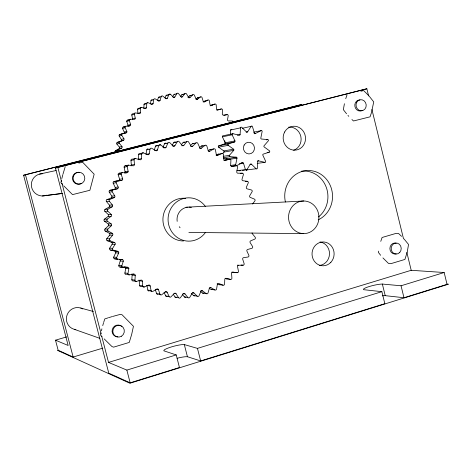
<?xml version="1.0" encoding="UTF-8"?>
<svg xmlns="http://www.w3.org/2000/svg" width="472" height="472" viewBox="0 0 472 472"><rect width="100%" height="100%" fill="white"/><g stroke="black" fill="none" stroke-linecap="round" stroke-linejoin="round"><path stroke-width="0.71" d="M138.19 159.778A1.221 1.186 76.9 0 0 138.331 159.265L138.556 154.598A1.221 1.18 76.3 0 1 140.172 153.547L143.358 152.869L147.612 154.668A1.233 1.186 76.7 0 0 149.217 153.766L150.013 149.14A1.233 1.186 76.3 0 1 151.754 148.308L155.742 150.639A1.227 1.186 76.7 0 0 157.447 149.954L158.793 145.488A1.227 1.18 76.4 0 1 160.616 144.892L164.285 147.712A1.227 1.18 76.8 0 0 166.055 147.258L167.92 143.028A1.227 1.174 76.6 0 1 169.802 142.674L173.094 145.936A1.227 1.174 77.2 0 0 174.9 145.718L177.26 141.783A1.221 1.168 77.1 0 1 179.159 141.677L182.033 145.329A1.221 1.168 77.6 0 0 183.844 145.352L186.652 141.765A1.221 1.168 77.6 0 1 188.546 141.913L190.953 145.895A1.221 1.162 78.2 0 0 192.747 146.149L195.957 142.975A1.215 1.162 78.3 0 1 197.815 143.364L199.721 147.612A1.215 1.156 78.9 0 0 201.467 148.096L205.025 145.382A1.215 1.156 79 0 1 206.819 146.007L208.199 150.45A1.215 1.156 79.6 0 0 209.869 151.152L213.716 148.934A1.215 1.15 79.8 0 1 215.421 149.789L216.259 154.356A1.209 1.15 80.4 0 0 217.828 155.27L221.905 153.577A1.209 1.145 80.7 0 1 223.492 154.645L223.781 159.265A1.209 1.145 81.3 0 0 225.227 160.374L229.463 159.235A1.209 1.145 81.6 0 1 230.908 160.492L230.649 165.1A1.209 1.145 82.2 0 0 231.947 166.386L236.283 165.808A1.204 1.139 82.5 0 1 237.563 167.241L236.761 171.767A1.204 1.139 83.1 0 0 237.9 173.206L242.266 173.2A1.204 1.139 83.5 0 1 243.363 174.787L242.03 179.159A1.204 1.139 84.1 0 0 242.992 180.735L247.316 181.295A1.204 1.133 84.5 0 1 248.219 183.006L246.384 187.16A1.204 1.133 85.1 0 0 247.145 188.847L251.369 189.968A1.204 1.133 85.5 0 1 252.066 191.779L249.753 195.656A1.204 1.133 86.1 0 0 250.307 197.42L254.367 199.084A1.204 1.133 86.6 0 1 254.845 200.972L252.479 204.004M143.824 108.483L144.019 104.524A1.038 0.997 69.4 0 1 145.234 103.598M131.069 165.92A1.227 1.186 77.4 0 0 131.316 165.076L130.974 160.397A1.227 1.186 76.7 0 1 132.449 159.147L135.57 158.515L140.013 159.748A1.233 1.192 77 0 0 141.506 158.639L141.73 153.931A1.233 1.192 76.4 0 1 143.358 152.869M141.535 107.392A1.05 1.009 69.5 0 0 140.272 108.454L140.567 112.454L137.877 113.339L137.588 109.368A1.044 1.003 69.4 0 1 138.839 108.318L141.535 107.392L145.299 108.483A1.05 1.009 69.8 0 0 146.556 107.557L146.751 103.569A1.05 1.003 69.6 0 1 148.131 102.689L151.73 104.259A1.05 1.003 70 0 0 153.093 103.51L153.766 99.598A1.05 1.003 69.8 0 1 155.241 98.908L158.627 100.919A1.044 1.003 70.2 0 0 160.067 100.359L161.206 96.589A1.044 0.997 70.1 0 1 162.757 96.099L165.867 98.53A1.044 0.997 70.6 0 0 167.365 98.158L168.952 94.589A1.044 0.997 70.6 0 1 170.545 94.311L173.348 97.108A1.044 0.991 71.1 0 0 174.876 96.943L176.882 93.621A1.044 0.991 71.1 0 1 178.493 93.556L180.935 96.683A1.038 0.991 71.6 0 0 182.475 96.719L184.859 93.704A1.038 0.985 71.7 0 1 186.47 93.845L188.517 97.25A1.038 0.985 72.3 0 0 190.039 97.48L192.765 94.819A1.038 0.985 72.4 0 1 194.346 95.173L195.968 98.795A1.038 0.985 73 0 0 197.455 99.22L200.482 96.949A1.032 0.979 73.2 0 1 202.004 97.503L203.184 101.285A1.032 0.979 73.7 0 0 204.606 101.905L207.881 100.058A1.032 0.979 74 0 1 209.326 100.801L210.046 104.69A1.032 0.979 74.5 0 0 211.379 105.486L214.848 104.088A1.032 0.973 74.8 0 1 216.2 105.008L216.447 108.938A1.032 0.973 75.3 0 0 217.68 109.899M252.072 232.908A1.204 1.133 -89.8 0 0 252.343 233.728L255.157 237.227A1.204 1.133 -89.2 0 1 254.715 239.121L250.685 240.844A1.204 1.133 -88.7 0 0 250.154 242.62L252.538 246.467A1.204 1.133 -88.2 0 1 251.877 248.29L247.67 249.47A1.204 1.139 -87.7 0 0 246.933 251.169L248.844 255.305A1.204 1.139 -87.1 0 1 247.971 257.033L243.646 257.653A1.204 1.139 -86.7 0 0 242.714 259.246L244.124 263.606A1.204 1.139 -86.1 0 1 243.05 265.211L238.684 265.264A1.209 1.139 -85.7 0 0 237.569 266.721L238.448 271.247A1.209 1.145 -85.1 0 1 237.192 272.698L232.843 272.179A1.209 1.145 -84.8 0 0 231.563 273.489L231.899 278.102A1.209 1.145 -84.2 0 1 230.478 279.389L226.212 278.297A1.209 1.15 -83.8 0 0 224.784 279.43L224.572 284.073A1.215 1.15 -83.2 0 1 223.002 285.165L218.896 283.519A1.215 1.15 -83 0 0 217.338 284.463L216.571 289.053A1.215 1.156 -82.3 0 1 214.878 289.932L210.99 287.761A1.215 1.156 -82.1 0 0 209.332 288.492L208.016 292.964A1.221 1.156 -81.5 0 1 206.229 293.619L202.624 290.941A1.221 1.162 -81.3 0 0 200.883 291.454L199.042 295.738A1.221 1.162 -80.7 0 1 197.19 296.156L193.921 293.018A1.221 1.168 -80.6 0 0 192.133 293.301L189.785 297.325A1.227 1.168 -80.1 0 1 187.891 297.496L185.018 293.944A1.227 1.168 -80 0 0 183.201 293.985L180.387 297.69A1.227 1.174 -79.5 0 1 178.481 297.614L176.056 293.696A1.227 1.174 -79.5 0 0 174.245 293.501L170.994 296.817A1.227 1.18 -79 0 1 169.106 296.493L167.171 292.268A1.233 1.18 -79.1 0 0 165.395 291.838L161.76 294.723A1.233 1.186 -78.6 0 1 159.919 294.15L158.509 289.69A1.233 1.186 -78.9 0 0 156.792 289.023L152.834 291.419A1.233 1.186 -78.5 0 1 151.075 290.604L150.208 285.979A1.233 1.192 -78.9 0 0 148.586 285.094L144.355 286.958A1.239 1.192 -78.5 0 1 142.709 285.92L142.414 281.2A1.239 1.198 -79 0 0 140.904 280.108L136.473 281.406L133.34 280.928A1.227 1.186 -78.6 0 1 131.841 279.69L132.119 274.993A1.227 1.192 -79.3 0 0 131.741 274.025M136.473 281.406A1.239 1.198 -78.8 0 1 134.963 280.156L135.246 275.418A1.239 1.198 -79.5 0 0 133.877 274.132L132.632 273.966M230.365 134.42L230.637 130.036A0.767 0.72 78.2 0 1 231.846 129.546M223.203 156.35L229.422 155.323L233.717 150.379A0.785 0.737 80.5 0 0 233.581 149.205L223.828 150.934L218.595 147.158A0.767 0.726 79.6 0 1 218.778 145.801L224.76 143.883A0.767 0.726 79.4 0 0 225.191 142.827L222.412 136.839A0.767 0.726 78.6 0 1 223.215 135.771L232.95 133.694L239.21 135.252A0.785 0.737 79 0 0 240.1 134.555L240.519 127.835A0.779 0.737 78.4 0 1 241.747 127.34L246.484 131.965A0.779 0.732 79 0 0 247.593 131.847L251.122 126.337A0.779 0.732 78.7 0 1 252.431 126.561L254.396 133.004A0.779 0.732 79.4 0 0 255.417 133.487L261.093 130.65A0.779 0.732 79.5 0 1 262.131 131.535L260.815 138.066A0.779 0.732 80.2 0 0 261.488 139.016L267.789 139.594A0.779 0.726 80.5 0 1 268.279 140.898L264.06 145.789A0.779 0.732 81 0 0 264.196 146.957L269.441 150.78A0.779 0.726 81.7 0 1 269.264 152.161L263.264 154.12A0.779 0.732 81.9 0 0 262.833 155.194L265.63 161.259A0.779 0.732 82.6 0 1 264.822 162.344L257.228 163.4M378.603 251.133L378.426 252.473L380.644 255.287M150.426 103.81L150.981 100.577A1.038 0.997 69.6 0 1 152.303 99.822M148.149 148.892A1.221 1.174 76.1 0 0 146.768 149.854L145.984 154.433L149.217 153.766M126.242 274.427A1.227 1.192 -79.2 0 1 124.903 272.993L125.753 268.361A1.227 1.192 -80 0 0 124.567 266.916L119.988 267.028A1.233 1.198 -80.1 0 1 118.832 265.429L120.242 260.933A1.233 1.198 -81.1 0 0 119.239 259.346L122.254 259.63A1.239 1.204 -81.3 0 1 123.269 261.234L121.847 265.771A1.245 1.204 -80.3 0 0 123.009 267.382L127.629 267.27A1.239 1.204 -80.2 0 1 128.826 268.727L127.971 273.4A1.239 1.204 -79.4 0 0 129.316 274.846L133.877 274.132M100.973 332.878L100.53 335.085L101.934 336.577M264.822 162.344L258.638 160.846A0.779 0.732 82.5 0 0 257.753 161.536L257.34 168.244A0.779 0.732 83.1 0 1 256.119 168.752L251.399 164.173A0.779 0.732 82.6 0 0 250.296 164.297L246.762 169.849A0.779 0.737 83 0 1 245.446 169.637L243.481 163.194A0.779 0.737 82.3 0 0 242.549 162.675L236.714 165.613A0.785 0.737 82.3 0 1 235.664 164.734L236.997 158.144A0.785 0.737 81.5 0 0 236.325 157.188L229.923 156.639L223.704 157.648M61.378 180.54L60.912 182.676L62.357 184.292M344.412 103.728L343.345 109.657L346.548 113.776M101.415 330.825L101.893 328.866M61.844 178.54L62.823 174.675M102.737 325.627L103.468 323.049M63.012 174.032L65.248 166.592M154.332 150.025L155.477 146.231A1.215 1.174 76.2 0 1 157.288 145.641M157.43 100.707L158.374 97.592A1.038 0.991 70 0 1 159.778 97.02M103.675 322.382L104.784 318.93L107.999 317.88M345.74 98.677L347.067 94.73M380.757 241.357L382.09 237.487L395.713 233.487L398.574 233.51L401.56 236.36M162.946 147.388L164.533 143.789A1.215 1.168 76.5 0 1 166.091 143.222M165.017 97.969L166.067 95.604A1.038 0.985 70.5 0 1 167.389 95.137M122.254 259.63L114.678 258.851A1.233 1.198 -81.4 0 1 113.722 257.116L115.675 252.827A1.233 1.198 -82.6 0 0 114.873 251.116L110.401 250.03A1.233 1.204 -83.1 0 1 109.669 248.183L112.13 244.177A1.233 1.204 -84.5 0 0 111.545 242.372L107.238 240.714A1.233 1.204 -85.3 0 1 106.737 238.779L109.669 235.127A1.233 1.204 -86.7 0 0 109.309 233.256L105.244 231.044A1.233 1.204 -87.8 0 1 104.985 229.062L108.336 225.817L111.262 225.793A1.245 1.215 -89.3 0 0 111.132 223.875L107.333 221.126L104.442 221.191A1.233 1.204 89.5 0 1 104.43 219.185L108.153 216.412L111.079 216.3A1.245 1.215 88.1 0 0 111.18 214.382L107.752 211.155L104.861 211.314A1.233 1.204 86.7 0 1 105.091 209.326L109.126 207.06L112.053 206.866A1.245 1.209 85.6 0 0 112.389 204.978L109.386 201.332A1.245 1.215 84.2 0 1 109.864 199.379L114.177 197.644A1.239 1.209 83.3 0 0 114.743 195.815L112.206 191.815A1.245 1.209 81.9 0 1 112.914 189.939L117.404 188.782A1.239 1.209 81.3 0 0 118.189 187.048L116.165 182.758A1.239 1.209 80 0 1 117.097 180.994L121.682 180.434A1.239 1.204 79.7 0 0 122.673 178.823L121.186 174.31A1.239 1.204 78.6 0 1 122.331 172.687L126.944 172.734A1.239 1.204 78.4 0 0 128.118 171.265L127.198 166.61A1.239 1.198 77.5 0 1 128.52 165.153L133.086 165.802A1.239 1.198 77.5 0 0 134.431 164.504L134.083 159.784A1.239 1.198 76.8 0 1 135.57 158.515M114.678 258.851L117.652 259.134A1.245 1.209 -81.6 0 1 116.696 257.376L118.661 253.051A1.245 1.209 -82.8 0 0 117.852 251.328L113.345 250.231L110.401 250.03M172.127 145.341L173.796 142.55L177.26 141.783M172.61 96.843L173.938 94.642A1.032 0.985 71 0 1 174.87 94.188M113.345 250.231A1.245 1.209 -83.3 0 1 112.607 248.36L115.085 244.325A1.245 1.209 -84.6 0 0 114.495 242.502L110.153 240.826L107.238 240.714M181.525 144.568L183.112 142.538L186.652 141.765M180.286 96.713L181.862 94.719L184.859 93.704M106.737 238.779L109.651 238.873L112.607 235.186A1.245 1.215 -86.8 0 0 112.242 233.304L108.141 231.068L105.244 231.044M222.56 153.701L223.964 152.084L233.717 150.379M190.523 145.529L192.34 143.73L195.957 142.975M187.909 97.592L189.714 95.828L192.765 94.819M104.985 229.062L107.876 229.067L111.262 225.793M199.32 147.653L201.337 146.113L205.025 145.382M195.874 99.067L197.379 97.94L200.482 96.949M104.43 219.185L107.321 219.102L111.079 216.3M208.052 150.733L209.963 149.636L213.716 148.934M203.102 101.94L207.881 100.058M105.091 209.326L107.982 209.155L112.053 206.866M115.369 152.126A1.044 1.015 73.4 0 1 115.675 150.568L119.091 148.692L121.646 148.078A1.056 1.021 73.2 0 0 121.935 146.479L119.392 143.364A1.056 1.021 72.3 0 1 119.794 141.712L123.44 140.296A1.056 1.021 72 0 0 123.918 138.756L121.776 135.34A1.056 1.021 71.2 0 1 122.372 133.759L126.166 132.833A1.056 1.021 71.1 0 0 126.832 131.369L125.115 127.717A1.056 1.015 70.5 0 1 125.906 126.236L129.788 125.812A1.05 1.015 70.5 0 0 130.62 124.455L129.363 120.62A1.05 1.015 69.9 0 1 130.331 119.257L134.231 119.345A1.05 1.015 70.1 0 0 135.228 118.118L134.449 114.165A1.05 1.015 69.6 0 1 135.57 112.944L139.435 113.54A1.05 1.009 69.9 0 0 140.567 112.454M115.675 150.568L118.206 149.966L121.646 148.078M216.064 155.076L218.082 154.238L221.905 153.577M210.5 105.48L214.848 104.088M109.126 207.06A1.233 1.204 85.6 0 0 109.463 205.184L106.477 201.579A1.233 1.204 84.1 0 1 106.949 199.638L111.227 197.921L114.177 197.644M119.091 148.692A1.044 1.015 73 0 0 119.375 147.111L116.85 144.019A1.044 1.015 72.1 0 1 117.251 142.379L123.44 140.296M158.374 97.592L161.206 96.589M150.981 100.577L153.766 99.598M166.067 95.604L168.952 94.589M169.389 94.713L170.545 94.311M145.388 103.651L147.441 102.931M144.019 104.524L146.751 103.569M173.938 94.642L176.882 93.621M158.374 100.943L160.067 100.359M165.642 98.754L167.365 98.158M151.01 104.224L153.093 103.51M137.588 109.368L140.272 108.454M173.118 97.539L174.876 96.943M144.509 108.253L146.556 107.557M181.283 97.114L182.475 96.719M134.904 113.168L132.915 113.829A1.044 1.003 69.5 0 0 131.8 115.038L132.573 118.962A1.044 1.009 69.9 0 1 132.455 119.693M131.8 115.038L134.449 114.165M188.824 97.875L190.039 97.48M218.778 145.801L228.424 143.948L234.531 141.989A0.785 0.737 79.5 0 0 234.968 140.91L232.13 134.785A0.785 0.737 78.7 0 1 232.95 133.694M127.812 126.254A1.044 1.009 70.3 0 0 128 125.251L126.756 121.446A1.044 1.009 69.8 0 1 127.711 120.094L130.331 119.257M132.573 118.962L135.228 118.118M126.756 121.446L129.363 120.62M196.222 99.61L197.455 99.22M368.602 95.916L366.856 88.765L55.436 168.032L108.778 373.169L130.166 382.845L179.46 367.529L176.227 354.92L163.884 350.832A11.145 1.764 -14.7 0 1 171.489 346.896A11.145 1.764 -14.7 0 1 184.322 344.584L197.455 348.389L381.877 291.672L384.833 303.691L200.659 360.938L187.431 356.732A11.139 1.864 -14.7 0 0 177.112 358.272M382.314 295.844A10.644 1.681 -13.2 0 1 385.217 295.655L403.979 297.738L447.043 284.35L444.17 272.515L411.206 270.297L108.536 362.413L101.692 336.093M108.536 362.413L126.862 370.101L176.227 354.92M381.877 291.672L363.853 289.714A10.649 1.587 -13.3 0 1 369.334 286.504A10.649 1.587 -13.3 0 1 382.367 284.055L401.047 285.778L444.17 272.515M128 125.251L130.62 124.455M108.625 317.68L112.312 316.553M120.867 140.969A1.044 1.015 71.9 0 0 121.345 139.441L119.215 136.054A1.044 1.015 71.1 0 1 119.811 134.485L123.581 133.564A1.044 1.009 71 0 0 124.236 132.113L122.537 128.49A1.044 1.009 70.3 0 1 123.322 127.021L125.906 126.236M128.478 126.207L129.788 125.812M446.937 284.079L448.4 284.203L129.883 383.234L57.614 350.419L58.15 350.259L73.148 357.044L102.79 348.135M122.537 128.49L125.115 127.717M58.15 350.259L55.507 340.182L66.658 336.89M210.111 105.852L211.379 105.486M124.236 132.113L126.832 131.369M119.811 134.485L122.372 133.759M123.581 133.564L126.166 132.833M112.95 316.376L120.401 314.346L122.077 314.777L133.446 326.305L131.659 334.465L129.234 342.442L113.593 347.15L111.958 346.554L104.17 338.896M119.215 136.054L121.776 135.34M218.695 109.687L221.291 108.973A1.027 0.973 75.6 0 1 222.524 110.059L222.3 113.97A1.027 0.973 76.1 0 0 223.409 115.079L227.103 114.631A1.027 0.968 76.5 0 1 228.2 115.864L227.51 119.705A1.027 0.968 77 0 0 228.483 120.938L232.206 120.98A1.027 0.968 77.4 0 1 233.192 122.024M224.182 160.22L236.997 158.144M121.345 139.441L123.918 138.756M117.251 142.379L119.794 141.712M223.822 115.481L227.103 114.631M216.855 110.171L221.291 108.973M116.85 144.019L119.392 143.364M111.227 197.921A1.233 1.198 83.2 0 0 111.787 196.11L109.274 192.145A1.233 1.198 81.8 0 1 109.982 190.287L117.404 188.782M55.436 168.032L366.856 88.765M23.6 175.23L301.791 104.471L23.6 175.23L68.145 345.48L55.507 340.182M78.889 163.105L82.612 162.209L94.164 174.203L89.875 190.275L72.523 194.617L63.732 185.803M119.375 147.111L121.935 146.479M360.903 91.202L363.623 90.553L369.187 96.129L373.736 101.917L371.387 112.896L370.048 116.838L353.504 120.98L351.935 119.516M164.533 143.789L167.92 143.028M159.282 145.193L160.616 144.892M155.477 146.231L158.793 145.488M230.637 130.036L240.519 127.835M242.384 128.266L251.122 126.337M146.768 149.854L150.013 149.14M39.571 174.091L56.103 170.516M163.353 147.842L166.055 147.258M172.835 146.161L174.9 145.718M154.804 150.515L157.447 149.954M222.412 136.839L232.13 134.785M138.556 154.598L141.73 153.931M246.16 132.148L247.593 131.847M181.738 145.795L183.844 145.352M237.28 135.145L240.1 134.555M253.558 132.207L261.093 130.65M190.594 146.585L192.747 146.149M254.06 133.759L255.417 133.487M130.974 160.397L134.083 159.784M138.331 159.265L141.506 158.639M234.968 140.91L225.191 142.827L224.731 140.721M199.638 148.45L201.467 148.096M224.76 143.883L234.531 141.989M218.595 147.158L228.242 145.341L233.581 149.205M124.555 173.035A1.227 1.192 78.3 0 0 125.056 171.778L124.142 167.171A1.227 1.192 77.4 0 1 125.458 165.725L128.52 165.153M266.397 139.854L267.789 139.594M131.316 165.076L134.431 164.504M208.63 151.382L209.869 151.152M124.142 167.171L127.198 166.61M216.565 155.483L217.828 155.27M125.056 171.778L128.118 171.265M114.43 189.142A1.227 1.198 81.2 0 0 115.209 187.419L113.197 183.171A1.227 1.198 79.9 0 1 114.124 181.425L118.678 180.87A1.227 1.198 79.5 0 0 119.658 179.266L118.183 174.799A1.227 1.192 78.4 0 1 119.316 173.189L122.331 172.687M125.109 173.035L126.944 172.734M118.183 174.799L121.186 174.31M223.734 158.509L226.519 158.745L236.325 157.188M267.176 152.491L269.264 152.161M223.946 160.574L225.227 160.374M119.658 179.266L122.673 178.823M241.127 162.881L242.549 162.675M114.124 181.425L117.097 180.994M118.678 180.87L121.682 180.434M257.269 161.04L258.638 160.846M239.215 163.802L243.481 163.194M230.767 165.43L235.664 164.734M231.439 166.35L236.714 165.613M113.197 183.171L116.165 182.758M249.959 164.374L251.399 164.173M236.891 170.734L245.446 169.637M42.338 195.98L62.67 193.384M238.897 170.852L240.325 170.669M242.472 170.398L244.614 170.121M45.188 195.626L62.41 193.431M246.655 169.955L256.119 168.752M115.209 187.419L118.189 187.048M240.272 173.442L242.266 173.2M109.982 190.287L112.914 189.939M109.274 192.145L112.206 191.815M123.322 127.021L124.602 126.879M245.304 181.502L247.316 181.295M111.787 196.11L114.743 195.815M106.949 199.638L109.864 199.379M106.477 201.579L109.386 201.332M109.463 205.184L112.389 204.978M185.992 207.237L187.461 207.161M188.936 207.084L303.797 200.989M104.861 211.314L108.259 214.506L111.18 214.382M104.442 221.191L108.206 223.917L111.132 223.875M119.316 173.189L120.62 173.206M188.883 232.43L303.785 233.61A16.313 15.192 88.4 0 0 316.871 209.155A16.313 15.192 88.4 0 0 290.551 209.137A16.313 15.192 88.4 0 0 303.785 233.61M109.309 233.256L112.242 233.304M109.669 235.127L112.607 235.186M127.711 120.094L129.004 120.124M111.545 242.372L114.495 242.502M112.13 244.177L115.085 244.325M109.669 248.183L112.607 248.36M114.873 251.116L117.852 251.328M115.675 252.827L118.661 253.051M241.056 265.046L243.05 265.211M237.363 265.158L238.684 265.264M113.722 257.116L116.696 257.376M120.242 260.933L123.269 261.234M231.805 272.137L237.192 272.698M118.832 265.429L121.847 265.771M124.567 266.916L127.629 267.27M225.173 278.574L230.478 279.389M119.988 267.028L123.009 267.382M125.753 268.361L128.826 268.727M217.126 283.849L219.167 284.663L223.002 285.165M124.903 272.993L127.971 273.4M132.119 274.993L135.246 275.418M126.856 274.509L129.316 274.846M125.458 165.725L126.75 165.908M209.745 287.584L210.99 287.761M209.179 288.309L211.108 289.389L214.878 289.932M138.986 280.061A1.227 1.186 -78.9 0 1 139.228 280.722L142.414 281.2M131.841 279.69L134.963 280.156M200.789 290.663L202.624 290.941M200.482 291.525L202.529 293.041L206.229 293.619M146.916 285.289A1.227 1.18 -78.7 0 1 146.963 285.46L150.208 285.979M192.482 292.787L193.921 293.018M139.228 280.722L139.523 285.401L142.709 285.92M144.355 286.958L141.157 286.427A1.227 1.186 -78.3 0 1 139.523 285.401M182.9 293.59L185.018 293.944M155.854 289.248L158.509 289.69M191.243 293.33L193.555 295.555L197.19 296.156M173.979 293.342L176.056 293.696M165.135 291.926L167.171 292.268M146.963 285.46L147.819 290.044L151.075 290.604M150.214 290.964L151.524 291.189M182.298 294.363L184.334 296.882L187.891 297.496M155.388 289.767L156.592 293.555L159.919 294.15M173.283 294.221L175 296.994L178.481 297.614M159.082 294.245L160.421 294.481M164.055 292.298L165.702 295.885L169.106 296.493M93.426 311.508L80.122 307.874A11.122 10.803 -64.5 0 0 66.593 316.653A11.122 10.803 -64.5 0 0 75.815 329.603M74.417 329.356L99.863 338.353M382.928 257.913L388.438 263.382L391.276 263.547L404.911 259.441L407.259 251.971L408.54 244.461L404.091 239.003M347.947 115.428L348.802 116.324M25.482 174.805L73.148 357.044M126.862 370.101L130.166 382.845M57.867 167.483L61.566 181.714M61.938 183.136L101.138 333.958M184.322 344.584L187.431 356.732M197.455 348.389L200.659 360.938M401.047 285.778L403.979 297.738M382.367 284.055L385.217 295.655M371.918 109.492L403.525 238.85M406.84 252.426L411.206 270.297M288.616 127.163A11.888 11.086 81 0 1 300.841 136.532A11.888 11.086 81 0 1 293.613 150.285M301.608 171.141A25.476 23.724 86.5 0 1 326.27 187.307A25.476 23.724 86.5 0 1 318.458 216.972M319.998 241.941A11.824 10.968 -88.4 0 1 329.497 254.007A11.824 10.968 -88.4 0 1 319.273 265.459M285.395 202.004A25.694 23.901 86.5 0 1 301.685 171.566A25.694 23.901 86.5 0 1 331.061 187.52A25.694 23.901 86.5 0 1 318.216 219.828M223.828 150.934A0.767 0.726 80.3 0 1 223.964 152.084M226.519 158.745A0.767 0.726 81.4 0 1 227.185 159.683M246.679 170.197A0.761 0.72 83 0 1 246.154 170.197M247.127 169.548A0.761 0.72 83 0 1 247.062 169.826M121.145 326.034A5.941 5.723 -69.2 0 1 121.912 326.677M117.817 336.861A5.941 5.723 -69.2 0 1 112.277 329.539A5.941 5.723 -69.2 0 1 120.726 325.763M81.196 183.49A5.953 5.841 74.8 0 1 72.523 179.26A5.953 5.841 74.8 0 1 79.331 172.469M396.226 253.836A5.516 5.021 -89.4 0 1 389.896 248.526A5.516 5.021 -89.4 0 1 396.214 243.186M80.795 308.074A11.122 10.803 -64.5 0 1 82.73 308.936M362.455 110.377A5.558 5.086 80 0 1 354.973 106.766A5.558 5.086 80 0 1 359.906 99.952M46.557 195.172A11.127 11.003 68.3 0 1 31.535 186.906A11.127 11.003 68.3 0 1 42.427 173.755M117.811 151.394A1.056 1.021 73.6 0 1 118.206 149.966M181.862 94.719A1.032 0.979 71.6 0 1 183.254 94.612M189.714 95.828A1.027 0.979 72.3 0 1 190.576 95.586M197.379 97.94A1.027 0.973 73.1 0 1 198.535 97.964M204.724 101.02A1.027 0.973 73.9 0 1 205.615 101.008M211.651 105.02A1.021 0.968 74.7 0 1 212.4 105.044M218.046 109.864A1.021 0.968 75.6 0 1 218.353 109.84M212.152 289.401A1.204 1.145 -82.2 0 1 211.108 289.389M205.302 232.678A21.671 20.756 88.9 0 1 174.782 235.416A21.671 20.756 88.9 0 1 174.841 203.432A21.671 20.756 88.9 0 1 205.35 206.4M220.347 284.421A1.204 1.139 -83.1 0 1 219.167 284.663M149.211 290.988A1.221 1.18 -78.3 0 1 147.819 290.044M158.085 294.31A1.221 1.174 -78.5 0 1 156.592 293.555M167.271 296.434A1.221 1.168 -78.8 0 1 165.702 295.885M176.28 297.49A1.215 1.162 -79.3 0 1 175 296.994M185.826 297.118A1.215 1.156 -79.9 0 1 184.334 296.882M194.912 295.702A1.209 1.156 -80.6 0 1 193.555 295.555M204.022 292.882A1.209 1.15 -81.4 0 1 202.529 293.041M227.593 278.681A1.198 1.139 -84.1 0 1 226.584 278.934M233.935 272.161A1.198 1.133 -85.1 0 1 233.245 272.309M232.348 166.356A1.198 1.133 82.5 0 1 232.531 166.35M225.587 159.843A1.198 1.133 81.5 0 1 226.289 159.89M218.082 154.238A1.198 1.139 80.6 0 1 218.79 154.191M209.963 149.636A1.204 1.145 79.7 0 1 211.161 149.701M201.337 146.113A1.204 1.145 78.9 0 1 202.695 146.125M192.34 143.73A1.209 1.15 78.2 0 1 193.845 143.671M183.112 142.538A1.209 1.156 77.5 0 1 184.599 142.279M173.796 142.55A1.215 1.162 77 0 1 175.554 142.314M108.259 214.506A1.233 1.204 88.2 0 1 108.153 216.412M108.206 223.917A1.233 1.204 -89.2 0 1 108.336 225.817M183.478 240.974A21.382 20.502 88.9 0 1 162.946 218.465A21.382 20.502 88.9 0 1 185.573 198.334M180.074 227.74A12.384 11.859 88.9 0 1 179.283 226.725M177.165 221.368A12.384 11.859 88.9 0 1 191.414 207.379M107.333 221.126A1.245 1.215 89.4 0 1 107.321 219.102M108.141 231.068A1.245 1.215 -87.9 0 1 107.876 229.067M110.153 240.826A1.245 1.215 -85.4 0 1 109.651 238.873M107.752 211.155A1.245 1.215 86.7 0 1 107.982 209.155M228.242 145.341A0.785 0.743 79.7 0 1 228.424 143.948M229.923 156.639A0.785 0.743 81 0 1 229.422 155.323M244.136 145.046A5.876 5.534 80.8 0 0 248.939 153.937A5.876 5.534 80.8 0 0 253.735 145.24A5.876 5.534 80.8 0 0 244.136 145.046M330.86 262.302A11.924 11.051 -88.4 0 0 325.963 242.36A11.924 11.051 -88.4 0 0 312.393 256.986A11.924 11.051 -88.4 0 0 330.86 262.302M284.64 132.007A11.995 11.169 81.1 0 0 294.369 150.167A11.995 11.169 81.1 0 0 304.021 132.42A11.995 11.169 81.1 0 0 284.64 132.007M121.434 336.253A5.953 5.735 -69.3 0 0 121.481 325.987A5.953 5.735 -69.3 0 0 112.814 331.303A5.953 5.735 -69.3 0 0 121.434 336.253M73.29 176.581A5.965 5.853 74.8 0 0 80.452 183.968A5.965 5.853 74.8 0 0 83.101 174.032A5.965 5.853 74.8 0 0 73.29 176.581M399.754 252.455A5.528 5.027 -89.4 0 0 397.501 243.216A5.528 5.027 -89.4 0 0 391.341 249.995A5.528 5.027 -89.4 0 0 399.754 252.455M356.69 102.318A5.57 5.092 80.1 0 0 361.127 110.784A5.57 5.092 80.1 0 0 365.54 102.595A5.57 5.092 80.1 0 0 356.69 102.318"/></g></svg>
